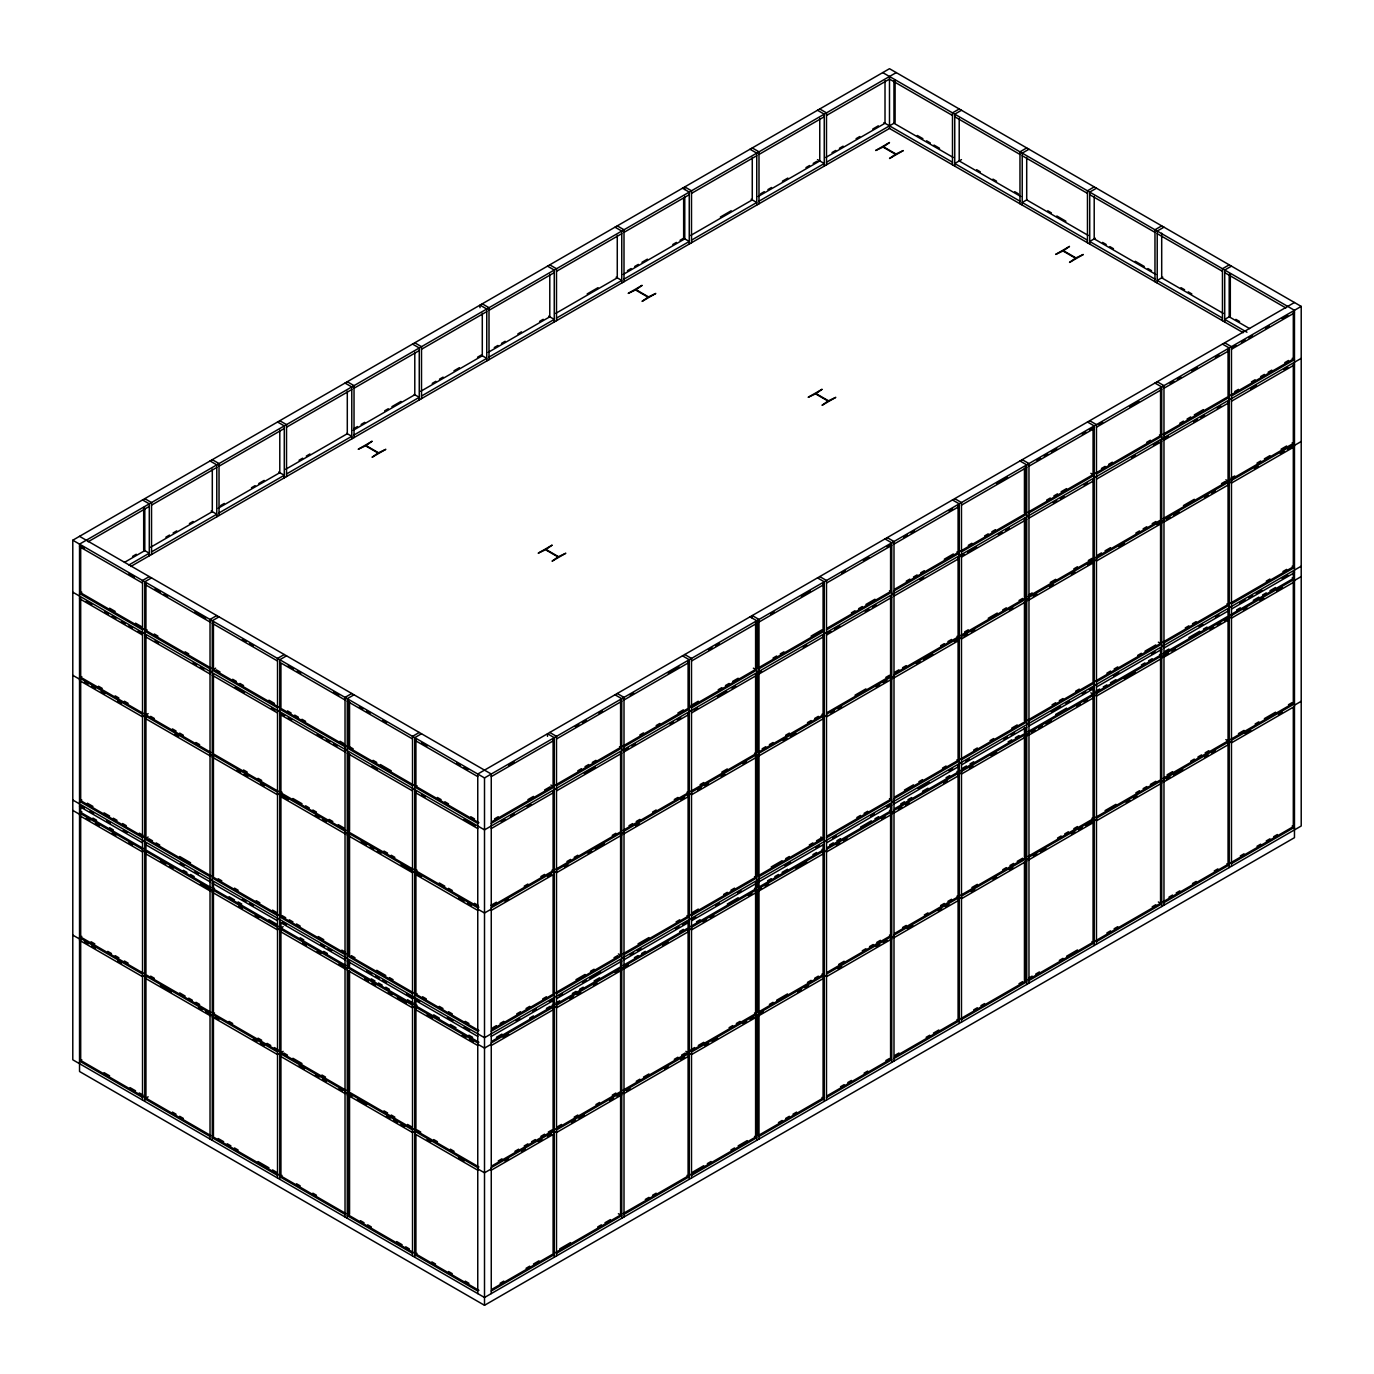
<?xml version="1.0" encoding="UTF-8"?>
<svg xmlns="http://www.w3.org/2000/svg" width="1374" height="1374" viewBox="0 0 1374 1374"><rect width="100%" height="100%" fill="white"/><g stroke="black" fill="none" stroke-linecap="round" stroke-linejoin="round"><path stroke-width="1.5" d="M72.788 540.222L889.493 68.7L1301.212 306.402L1301.212 825.997L484.507 1297.503L72.788 1059.801L72.788 540.222L484.507 777.924L1301.212 306.402M896.243 72.599L79.537 544.121L79.537 1071.497L484.507 1305.3L1294.463 837.676L1294.463 310.301L882.743 72.599M88.142 541.751L149.285 506.439M151.535 505.151L216.783 467.469M219.033 466.181L284.281 428.499M286.531 427.211L351.778 389.546M354.028 388.241L419.259 350.576M421.509 349.271L486.757 311.606M489.007 310.301L554.254 272.636M556.504 271.331L621.752 233.666M624.002 232.361L689.25 194.696M691.5 193.391L756.748 155.726M758.998 154.438L824.245 116.756M826.495 115.468L889.493 79.091L952.491 115.468M132.574 556.384L136.266 554.254M165.876 537.165L169.5 535.07M173.124 532.975L176.748 530.879M189.423 523.563L193.047 521.467M220.682 505.512L224.305 503.434M251.494 487.736L255.117 485.64M258.741 483.545L264.169 480.402M299.051 460.273L302.675 458.177M306.299 456.082L309.923 453.987M353.857 428.636L357.48 426.541M361.104 424.446L364.728 422.35M384.668 410.843L388.292 408.748M391.916 406.652L400.985 401.431M432.226 383.38L435.85 381.285M439.474 379.19L443.098 377.111M453.97 370.825L459.414 367.682M477.534 357.223L481.158 355.127L486.757 358.356L421.509 396.038M494.279 347.553L497.903 345.458M501.527 343.363L505.151 341.267M517.843 333.951L521.467 331.855M539.587 321.396L543.211 319.3M587.162 293.933L598.034 287.664M627.471 270.661L631.095 268.565M634.719 266.47L638.343 264.392M641.967 262.297L647.394 259.154M672.779 244.503L676.403 242.408M680.027 240.313L683.651 238.217L689.25 241.463L624.002 279.128M720.337 217.04L731.208 210.772M760.646 193.768L764.27 191.673M767.894 189.595L771.518 187.499M782.39 181.213L787.834 178.07M805.954 167.611L809.578 165.515M813.202 163.42L816.826 161.342M832.009 152.566L835.718 150.436M839.411 148.289L843.121 146.159M856.088 138.671L859.798 136.524M872.765 129.036L878.329 125.824M124.433 562.395L144.802 550.613L144.802 508.105M150.676 547.23L212.3 511.66L212.3 469.135M218.174 508.26L279.798 472.69L279.798 430.165M285.672 469.29L347.296 433.72L347.296 391.212M353.17 430.32L414.793 394.75L414.793 352.242M420.667 391.35L482.291 355.78L482.291 313.272M488.165 352.397L549.789 316.81L549.789 274.302M555.663 313.427L617.269 277.84L617.269 235.332M623.143 274.457L684.767 238.87L684.767 196.362M690.641 235.486L752.265 199.9L752.265 157.392M758.139 196.516L819.763 160.947L819.763 118.422M825.722 157.495L885.011 123.265L885.011 80.757M84.398 548.192L80.688 546.045L80.688 592.812L81.805 592.16M128.898 564.972L149.285 553.207L143.686 549.978L143.686 507.453M151.535 551.901L216.783 514.237L211.184 511.008M219.033 512.931L284.281 475.267L278.682 472.038M286.531 473.978L351.778 436.297L346.712 433.377M354.028 435.008L419.259 397.326L414.209 394.407M489.007 357.068L554.254 319.403L548.655 316.157M556.504 318.098L621.752 280.433L616.153 277.187M691.5 240.158L756.748 202.493L751.149 199.264M758.998 201.188L824.245 163.523L817.496 159.624M826.495 162.218L895.092 122.612L895.092 80.104M130.753 566.5L889.493 128.452L1243.247 332.697M149.285 576.582L142.535 580.481L142.535 1100.059M959.241 108.975L952.491 112.857L952.491 164.828M151.535 577.887L144.785 581.786L144.785 1101.364M961.474 110.264L954.741 114.162L954.741 166.117M145.936 583.71L145.936 630.477L147.052 629.824M961.474 159.624L954.741 163.523L1019.972 201.188M80.688 597.999L80.688 677.245L81.805 676.592M216.783 615.552L210.033 619.451L210.033 1139.029M1026.721 147.928L1019.972 151.827L1019.972 203.799M219.033 616.857L212.283 620.756L212.283 1140.334M1028.971 149.234L1022.222 153.132L1022.222 205.087M215.649 668.159L212.283 670.117L277.531 707.782M1027.288 199.573L1022.222 202.493L1087.469 240.158M148.152 713.621L144.785 715.579L210.033 753.244M284.281 654.522L277.531 658.421L277.531 1177.999M1094.219 186.898L1087.469 190.797L1087.469 242.751M286.531 655.827L279.781 659.726L279.781 1179.304M1096.469 188.204L1089.719 192.102L1089.719 244.057M80.688 679.838L80.688 800.647L81.805 799.994M84.398 807.981L80.688 805.834L80.688 812.343L81.805 811.691M1095.318 238.217L1089.719 241.463L1154.967 279.128M351.778 693.492L345.029 697.391L345.029 1216.969M1161.717 225.868L1154.967 229.767L1154.967 281.722M354.028 694.797L347.279 698.679L347.279 1218.274M1163.967 227.174L1157.217 231.072L1157.217 283.027M148.152 837.024L144.785 838.982L210.033 876.646M348.412 700.62L348.412 747.387L349.546 746.735L353.17 748.83M1162.816 277.187L1157.217 280.433L1222.465 318.098M284.555 715.699L280.931 713.604L280.931 792.85L282.048 792.197M419.259 732.462L412.526 736.361L412.526 1255.939M1229.215 264.839L1222.465 268.737L1222.465 320.692M421.509 733.75L414.759 737.649L414.759 1257.244M1231.465 266.144L1224.715 270.043L1224.715 321.997M80.688 814.937L80.688 937.034L81.805 936.381M213.434 882.486L213.434 888.978L214.55 888.325M415.91 739.59L415.91 786.357L417.043 785.705M348.412 752.574L348.412 831.82L349.546 831.167L349.546 754.068M1294.463 302.503L477.757 774.026L477.757 1293.604M508.638 765.266L514.202 762.055M575.294 726.777L578.918 724.682M582.542 722.604L586.166 720.508M598.858 713.175L602.482 711.079M630.099 695.141L633.723 693.046M668.159 673.157L679.048 666.888M708.469 649.885L712.093 647.807M715.734 645.711L719.358 643.616M770.539 614.058L774.163 611.962M801.351 596.282L810.402 591.043M841.661 573.01L845.285 570.914M863.404 560.437L868.849 557.312M886.969 546.835L890.592 544.757L890.592 591.507L827.148 628.141M903.714 537.165L907.338 535.087M910.962 532.992L914.586 530.896M949.022 511.008L952.646 508.912M996.579 483.562L1007.451 477.276M1036.889 460.29L1040.513 458.195M1044.137 456.099L1047.761 454.004M1051.385 451.909L1056.829 448.766M1082.197 434.115L1085.821 432.037M1089.445 429.942L1093.069 427.846L1093.069 474.614L1027.838 512.279M1098.942 424.446L1102.583 422.368M1129.754 406.67L1138.823 401.431M1170.064 383.398L1173.688 381.302M1177.329 379.207L1180.953 377.111M1191.825 370.843L1197.252 367.7M1215.389 357.24L1219.013 355.145M1232.169 347.536L1235.879 345.406M1241.426 342.195L1245.136 340.048M1248.846 337.918L1252.556 335.771M1265.523 328.283L1269.233 326.153M1282.2 318.665L1287.747 315.453M491.257 776.619L554.254 740.26M556.504 738.954L621.752 701.29M624.002 699.984L689.25 662.32M691.5 661.014L756.748 623.349M758.998 622.044L824.245 584.379M826.495 583.074L891.743 545.409M893.993 544.121L959.241 506.439M961.474 505.151L1026.721 467.469M1028.971 466.181L1094.219 428.499M1096.469 427.211L1161.717 389.546M1163.967 388.241L1229.215 350.576M1231.465 349.271L1294.463 312.894M280.931 795.443L280.931 916.252L282.048 915.599L285.672 917.695M283.147 926.66L279.781 928.601L345.029 966.266M494.554 818.87L498.247 816.723M527.908 799.616L533.456 796.405M544.568 789.981L550.132 786.77M577.801 770.797L581.425 768.701M585.049 766.623L588.673 764.528M592.297 762.433L595.921 760.337M639.855 734.97L643.479 732.874M656.171 725.558L659.795 723.463M677.914 713.003L683.359 709.86M691.036 705.429L698.284 701.238M718.224 689.731L721.848 687.635M725.472 685.54L729.096 683.445M732.72 681.349L738.164 678.224M773.03 658.077L776.654 655.982M780.277 653.904L783.901 651.808M811.089 636.11L821.961 629.824L823.095 630.477L823.095 583.71M851.399 612.838L855.023 610.743M858.647 608.648L862.271 606.552M865.912 604.457L874.963 599.236M906.222 581.185L909.846 579.107M913.47 577.011L917.093 574.916M920.717 572.821L924.341 570.725M944.281 559.218L953.333 553.98M968.275 545.358L971.899 543.262M984.591 535.946L988.215 533.851M991.839 531.755L995.463 529.66M1046.644 500.119L1050.268 498.023M1053.892 495.928L1057.516 493.833M1061.14 491.737L1066.585 488.612M1101.45 468.465L1105.074 466.387M1108.698 464.292L1112.322 462.196M1146.758 442.308L1150.381 440.23M1179.819 423.226L1183.443 421.131M1187.067 419.036L1190.691 416.94M1194.315 414.862L1203.384 409.624M1234.745 391.521L1238.455 389.374M1251.422 381.886L1255.132 379.739M1260.697 376.545L1264.389 374.398M1268.099 372.251L1271.809 370.121M1284.776 362.633L1288.486 360.486M491.961 821.652L553.104 786.357L553.104 739.59M555.354 785.052L620.601 747.387L620.601 700.62M622.851 746.082L688.099 708.417L688.099 661.65M690.349 707.112L755.597 669.447L755.597 622.68M823.095 630.477L757.847 668.142L757.847 621.392M894.646 589.171L958.09 552.537L958.09 505.787M960.34 551.249L1025.588 513.567L1025.588 466.817M1095.318 473.309L1160.566 435.644L1160.566 388.876M1162.816 434.339L1228.064 396.674L1228.064 349.906M1230.314 395.368L1293.312 359.009L1293.312 312.242M80.688 939.627L80.688 1060.436L81.805 1059.783M491.257 823.387L554.254 787.01L550.888 785.069M556.504 785.722L621.752 748.04M624.002 746.752L689.25 709.087M691.5 707.782L756.748 670.117L753.364 668.159M758.998 668.812L824.245 631.147M826.495 629.842L891.743 592.177M893.993 590.872L959.241 553.207M961.474 551.901L1026.721 514.237M1028.971 512.931L1094.219 475.267L1090.853 473.326M1096.469 473.978L1161.717 436.297M1163.967 435.008L1229.215 397.326M1231.465 396.038L1294.463 359.662M1301.212 358.356L484.507 829.879L72.788 592.177M415.91 791.544L415.91 870.79L417.043 870.137M501.235 821.497L504.945 819.368M510.493 816.156L514.202 814.009M527.169 806.521L530.879 804.391M584.362 773.51L595.234 767.224M624.672 750.238L628.296 748.143M631.92 746.048L635.544 743.952M669.98 724.081L673.603 721.985M677.227 719.89L680.851 717.795M693.973 710.221L697.597 708.125M717.537 696.618L726.606 691.38M732.033 688.254L735.657 686.158M761.471 671.251L757.847 673.346L757.847 752.574L823.095 714.909L823.095 635.681M803.155 647.188L806.778 645.093M827.148 633.328L830.789 631.233M834.413 629.137L839.84 626.012M865.208 611.361L868.849 609.266M872.473 607.171L876.097 605.075M920.03 579.708L923.654 577.612M960.34 556.436L963.964 554.34M967.588 552.262L976.639 547.024M998.4 534.469L1002.024 532.373M1005.648 530.278L1009.272 528.183M1053.205 502.815L1056.829 500.737M1060.453 498.642L1064.077 496.546M1084.017 485.039L1087.641 482.944M1131.575 457.576L1135.199 455.481M1153.318 445.021L1158.763 441.878M1162.816 439.543L1168.261 436.4M1193.628 421.749L1197.252 419.654M1200.876 417.559L1204.5 415.463M1217.192 408.147L1220.816 406.051M1250.701 388.808L1256.265 385.596M1284.055 369.537L1287.747 367.408M491.257 828.574L554.254 792.214M556.504 790.909L621.752 753.244M624.002 751.939L689.25 714.274M691.5 712.969L756.748 675.304M758.998 674.016L824.245 636.334M826.495 635.046L891.743 597.364M893.993 596.076L959.241 558.394M961.474 557.105L1026.721 519.441M1028.971 518.135L1094.219 480.471M1096.469 479.165L1161.717 441.501M1163.967 440.195L1229.215 402.53M1231.465 401.225L1294.463 364.866M213.434 891.571L213.434 1013.669L214.55 1013.016M348.412 834.413L348.412 955.222L349.546 954.569L349.546 833.76M348.412 960.409L348.412 966.901L349.546 966.266L349.546 961.388M148.152 1096.813L144.785 1098.771L210.033 1136.435M490.844 905.432L496.409 902.22M524.198 886.178L527.908 884.049M540.875 876.56L544.568 874.414M566.93 861.515L570.553 859.42M574.177 857.324L577.801 855.229M612.237 835.358L615.861 833.262M628.983 825.688L632.607 823.593M636.231 821.497L639.855 819.402M652.547 812.086L656.171 809.99M674.291 799.531L677.914 797.435M700.105 784.623L703.728 782.527M721.848 772.068L727.293 768.925M762.158 748.796L765.782 746.7M769.406 744.605L773.03 742.51M785.722 735.193L789.346 733.098M807.465 722.638L811.089 720.543M814.713 718.447L818.337 716.352M855.023 695.175L865.912 688.889M885.835 677.382L889.459 675.287L890.592 675.939L890.592 596.711M895.333 671.903L898.957 669.808M902.581 667.712L906.222 665.617M940.64 645.746L944.281 643.65M947.905 641.555L951.529 639.46M964.651 631.885L968.275 629.79M988.215 618.283L997.266 613.062M1002.711 609.919L1006.335 607.823M1019.01 600.49L1022.651 598.411M1028.525 595.011L1032.149 592.915M1050.268 582.456L1055.696 579.313M1073.833 568.853L1077.456 566.758M1088.328 560.489L1091.952 558.394L1093.069 559.046L1093.069 479.801M1097.826 554.993L1101.45 552.898M1105.074 550.819L1110.518 547.676M1135.886 533.026L1139.51 530.931M1143.134 528.835L1146.758 526.74M1152.202 523.614L1155.826 521.519M1183.443 505.563L1194.315 499.294M1221.503 483.596L1225.127 481.501M1231.052 478.083L1234.745 475.954M1256.987 463.107L1260.697 460.977M1264.389 458.83L1269.954 455.618M1281.066 449.195L1286.631 446M491.961 906.084L553.104 870.79L553.104 791.544M555.354 869.484L620.601 831.82L620.601 752.574M622.851 830.514L688.099 792.85L688.099 713.604M690.349 791.544L755.597 753.879L755.597 674.651M827.148 712.574L890.592 675.939M894.646 673.603L958.09 636.969L958.09 557.741M960.34 635.681L1025.588 597.999L1025.588 518.771M1027.838 596.711L1093.069 559.046M1095.318 557.741L1160.566 520.076L1160.566 440.831M1162.816 518.771L1228.064 481.106L1228.064 401.861M1230.314 479.801L1293.312 443.441L1293.312 364.196M491.257 907.819L554.254 871.442M556.504 870.154L621.752 832.472M624.002 831.184L689.25 793.519M691.5 792.214L756.748 754.549M758.998 753.244L824.245 715.579M826.495 714.274L891.743 676.609M893.993 675.304L959.241 637.639M961.474 636.334L1026.721 598.669M1028.971 597.364L1094.219 559.699M1096.469 558.411L1161.717 520.729M1163.967 519.441L1229.215 481.759L1225.848 479.818M1231.465 480.471L1294.463 444.094M491.257 909.124L484.507 913.006L477.757 909.124M504.945 901.189L508.638 899.06M547.556 876.595L551.266 874.448M554.254 872.748L556.504 871.442M564.422 866.857L568.046 864.761M587.986 853.254L591.61 851.159M595.234 849.063L604.302 843.825M621.752 833.778L624.002 832.472M635.544 825.791L639.168 823.696M680.851 799.634L684.475 797.538M689.25 794.807L691.5 793.519M697.597 789.964L701.221 787.869M704.845 785.773L708.469 783.678M721.161 776.362L724.785 774.266M742.905 763.807L746.529 761.711M756.748 755.837L758.998 754.549M783.214 740.534L786.838 738.439M790.462 736.344L795.907 733.201M824.245 716.867L826.495 715.579M830.789 713.072L834.413 710.976M838.037 708.881L841.661 706.786M876.097 686.914L879.721 684.819M883.345 682.723L886.969 680.628M891.743 677.897L893.993 676.609M916.406 663.642L920.03 661.547M923.654 659.451L932.706 654.23M954.466 641.658L958.09 639.58L958.09 760.372L894.646 797.006M959.241 638.944L961.474 637.639M963.964 636.179L967.588 634.084M971.212 631.988L974.836 629.91M1009.272 610.022L1012.896 607.926M1026.721 599.974L1028.971 598.669M1033.265 596.161L1036.889 594.083M1049.581 586.75L1053.205 584.654M1071.325 574.195L1074.949 572.099M1087.641 564.783L1091.265 562.687M1094.219 561.004L1096.469 559.699M1118.883 546.732L1124.327 543.589M1156.942 524.765L1160.566 522.67L1160.566 643.479L1095.318 681.143M1161.717 522.034L1163.967 520.729M1166.44 519.269L1170.064 517.191M1173.688 515.095L1179.132 511.952M1204.5 497.302L1208.124 495.207M1211.748 493.111L1215.389 491.033M1229.215 483.064L1231.465 481.759M1254.41 468.5L1258.103 466.353M1280.345 453.523L1284.055 451.376M1287.747 449.246L1293.312 446.035L1293.312 566.827L1230.314 603.203M1294.463 445.399L1301.212 441.501M491.257 910.412L554.254 874.053M556.504 872.748L621.752 835.083M624.002 833.778L689.25 796.113M691.5 794.807L756.748 757.143M758.998 755.837L824.245 718.173M826.495 716.867L891.743 679.203M893.993 677.897L959.241 640.232M961.474 638.944L1026.721 601.262M1028.971 599.974L1094.219 562.292M1096.469 561.004L1161.717 523.339M1163.967 522.034L1229.215 484.369M1231.465 483.064L1294.463 446.687M283.147 1051.35L279.781 1053.308L345.029 1090.973M421.475 876.595L415.91 873.383L415.91 994.192L417.043 993.539M419.62 1001.526L415.91 999.379L415.91 1005.871L417.043 1005.236M348.412 971.641L348.412 1091.609L349.546 1090.956L349.546 971.006M492.699 1027.769L496.409 1025.622M500.102 1023.493L503.811 1021.346M516.779 1013.857L520.488 1011.728M526.053 1008.516L529.746 1006.369M542.73 998.881L546.423 996.751M575.981 979.679L585.049 974.458M590.476 971.315L594.1 969.22M614.041 957.712L617.665 955.617M638.051 943.852L648.923 937.566M676.111 921.885L679.735 919.79M692.857 912.216L698.284 909.073M723.669 894.422L727.293 892.327M730.916 890.232L734.54 888.136M771.226 866.96L782.098 860.691M785.722 858.595L789.346 856.5M809.286 844.993L812.91 842.897M816.534 840.802L821.961 837.659M856.844 817.53L860.467 815.435M864.091 813.339L867.715 811.244M904.401 790.067L913.47 784.846M918.897 781.703L922.521 779.608M942.461 768.1L946.085 766.005M973.702 750.049L977.326 747.971M990.019 740.638L993.642 738.542M1011.762 728.083L1017.207 724.94M1052.072 704.81L1055.696 702.715M1059.337 700.62L1062.961 698.542M1075.636 691.208L1079.26 689.113M1106.894 673.174L1110.518 671.079M1114.142 668.983L1117.766 666.888M1137.706 655.381L1141.33 653.285M1144.954 651.19L1155.826 644.921M1185.264 627.918L1188.888 625.823M1192.512 623.727L1196.136 621.649M1266.244 581.168L1269.954 579.021M1282.921 571.532L1286.631 569.403M491.961 1029.487L553.104 994.192L553.104 875.496M555.354 992.887L620.601 955.222L620.601 834.413M622.851 953.917L688.099 916.252L688.099 795.443M690.349 914.947L755.597 877.282L755.597 756.473M827.148 835.976L890.592 799.342L890.592 678.55M960.34 759.083L1025.588 721.402L1025.588 600.61M1027.838 720.113L1093.069 682.449L1093.069 561.64M1162.816 642.173L1228.064 604.508L1228.064 483.7M491.257 1031.221L554.254 994.845M556.504 993.557L621.752 955.875L618.386 953.934M624.002 954.586L689.25 916.905M691.5 915.616L756.748 877.952M758.998 876.646L824.245 838.982L820.862 837.024M826.495 837.676L891.743 800.012M893.993 798.706L959.241 761.041M961.474 759.736L1026.721 722.071M1028.971 720.766L1094.219 683.101M1096.469 681.796L1161.717 644.131L1158.351 642.19M1163.967 642.843L1229.215 605.161M1231.465 603.873L1294.463 567.496M1301.212 566.191L484.507 1037.714L72.788 800.012M516.057 1020.779L519.767 1018.632M532.734 1011.144L536.444 1009.014M549.411 1001.526L553.104 999.379L553.104 1005.871L491.961 1041.183M558.978 995.995L562.619 993.9M582.542 982.393L586.166 980.297M589.789 978.202L600.678 971.916M630.099 954.93L633.723 952.835M637.364 950.739L640.988 948.644M675.424 928.772L679.048 926.677M682.672 924.582L686.296 922.486M692.17 919.103L695.794 917.008M715.734 905.5L719.358 903.405M737.477 892.945L741.101 890.85M785.035 865.483L790.462 862.34M815.847 847.689L819.471 845.594M832.592 838.02L836.216 835.924M870.652 816.053L874.276 813.958M886.969 806.641L890.592 804.546L890.592 811.038L827.148 847.655M918.21 788.59L929.082 782.321M949.022 770.797L952.646 768.719M965.767 761.127L969.391 759.049M1003.827 739.16L1007.451 737.065M1011.075 734.97L1014.699 732.874M1051.385 711.698L1060.453 706.476M1065.898 703.333L1069.522 701.238M1082.197 693.922L1085.821 691.826M1089.445 689.731L1093.069 687.635L1093.069 694.128L1027.838 731.792M1113.455 675.871L1118.883 672.728M1151.515 653.904L1155.139 651.808M1199.073 626.441L1202.697 624.346M1215.389 617.029L1219.013 614.934M1239.588 603.049L1245.136 599.837M1248.846 597.707L1252.556 595.56M1256.265 593.431L1261.813 590.219M1282.2 578.454L1287.747 575.242M491.257 1036.408L554.254 1000.049M556.504 998.743L621.752 961.079M624.002 959.773L689.25 922.109M691.5 920.803L756.748 883.139M758.998 881.833L824.245 844.168M826.495 842.88L891.743 805.198M893.993 803.91L959.241 766.228M961.474 764.94L1026.721 727.275M1028.971 725.97L1094.219 688.305M1096.469 687L1161.717 649.335M1163.967 648.03L1229.215 610.365M1231.465 609.06L1294.463 572.7M496.409 1037.318L501.957 1034.107M529.746 1018.065L533.456 1015.918M546.423 1008.43L550.132 1006.3M556.041 1002.883L559.682 1000.787M572.357 993.471L575.981 991.375M579.605 989.28L583.229 987.185M594.1 980.916L599.545 977.773M634.41 957.644L638.051 955.548M641.675 953.453L645.299 951.358M679.735 931.469L683.359 929.391M696.481 921.799L700.105 919.721M727.293 904.023L738.164 897.737M767.602 880.751L771.226 878.656M774.85 876.56L778.474 874.465M782.098 872.37L787.525 869.244M812.91 854.594L816.534 852.498M829.656 844.924L833.279 842.829M836.903 840.733L840.527 838.638M860.467 827.131L871.339 820.845M874.963 818.749L878.587 816.671M900.777 803.859L904.401 801.763M908.025 799.668L911.649 797.573M922.521 791.304L927.965 788.161M946.085 777.701L949.709 775.606M962.831 768.032L966.454 765.936M970.078 763.841L973.702 761.746M1008.138 741.874L1011.762 739.779M1015.386 737.683L1019.01 735.588M1055.696 714.411L1066.585 708.125M1096.005 691.139L1099.647 689.044M1103.27 686.948L1106.894 684.853M1110.518 682.758L1115.946 679.632M1141.33 664.982L1144.954 662.886M1148.578 660.791L1152.202 658.696M1165.324 651.121L1168.948 649.026M1188.888 637.519L1199.76 631.233M1203.384 629.155L1207.007 627.059M1236.6 609.97L1240.31 607.823M1253.277 600.335L1258.842 597.123M1262.551 594.994L1266.244 592.847M1269.954 590.717L1275.519 587.505M555.354 1004.583L620.601 966.901L620.601 960.409M622.851 965.613L688.099 927.948L688.099 921.439M690.349 926.643L755.597 888.978L755.597 882.486M823.095 845.13L823.095 850.008L757.847 887.673L757.847 881.181M894.646 808.685L958.09 772.068L958.09 765.576M960.34 770.762L1025.588 733.098L1025.588 728.22M1095.318 692.839L1160.566 655.158L1160.566 648.665M1162.816 653.869L1228.064 616.187L1228.064 609.695M1230.314 614.899L1293.312 578.523L1293.312 572.031M491.257 1042.918L554.254 1006.541M556.504 1005.236L621.752 967.571M624.002 966.266L689.25 928.601M691.5 927.313L756.748 889.631M758.998 888.343L824.245 850.661M826.495 849.372L891.743 811.691M893.993 810.402L959.241 772.738M961.474 771.432L1026.721 733.768M1028.971 732.462L1094.219 694.797L1090.853 692.839M1096.469 693.492L1161.717 655.827M1163.967 654.522L1229.215 616.857M1231.465 615.552L1294.463 579.193M491.257 1044.206L484.507 1048.104L477.757 1044.206M503.09 1037.353L508.638 1034.141M554.254 1007.846L556.504 1006.541M569.866 998.812L573.49 996.717M577.114 994.621L580.738 992.526M593.413 985.21L597.037 983.114M615.174 972.637L618.798 970.559M621.752 968.876L624.002 967.571M624.672 967.159L628.296 965.063M662.732 945.192L668.159 942.049M689.25 929.906L691.5 928.601M703.041 921.92L706.665 919.824M710.289 917.729L713.913 915.634M748.349 895.762L751.973 893.667M756.748 890.936L761.471 888.171M765.095 886.093L768.719 883.997M795.907 868.299L806.778 862.013M824.245 851.966L826.495 850.661M836.216 845.027L839.84 842.932M843.464 840.836L847.088 838.741M881.524 818.87L885.148 816.774M891.743 812.996L893.993 811.691M898.27 809.2L901.894 807.105M905.518 805.009L909.159 802.914M943.577 783.043L947.218 780.947M959.241 774.026L961.474 772.738M969.391 768.135L973.015 766.039M991.152 755.58L996.579 752.437M1026.721 735.056L1028.971 733.768M1031.462 732.308L1035.086 730.212M1038.71 728.117L1042.334 726.022M1045.957 723.926L1051.385 720.8M1076.769 706.15L1080.393 704.055M1084.017 701.959L1087.641 699.864M1094.219 696.086L1096.469 694.797M1124.327 678.687L1135.199 672.418M1161.717 657.133L1163.967 655.827M1164.637 655.415L1168.261 653.32M1171.885 651.224L1175.509 649.129M1209.944 629.258L1213.568 627.162M1217.192 625.067L1220.816 622.972M1224.44 620.893L1228.064 618.798L1228.064 740.895L1162.816 778.56M1229.215 618.163L1231.465 616.857M1243.281 610.004L1246.991 607.875M1259.958 600.386L1263.668 598.24M1276.635 590.751L1282.2 587.54M1294.463 580.481L1301.212 576.582M491.257 1045.511L554.254 1009.134M556.504 1007.846L621.752 970.164M624.002 968.876L689.25 931.194M691.5 929.906L756.748 892.241M758.998 890.936L824.245 853.271M826.495 851.966L891.743 814.301M893.993 812.996L959.241 775.331M961.474 774.026L1026.721 736.361M1028.971 735.056L1094.219 697.391M1096.469 696.086L1161.717 658.421M1163.967 657.133L1229.215 619.451M1231.465 618.163L1294.463 581.786M280.931 1055.232L280.931 1176.041L282.048 1175.388M415.91 1008.482L415.91 1130.579L417.043 1129.926L420.753 1132.073M352.036 1096.297L348.412 1094.202L348.412 1215.011L349.546 1214.358L349.546 1093.549M498.247 1160.944L501.957 1158.814M514.924 1151.326L518.633 1149.179M524.198 1145.968L527.908 1143.838M531.601 1141.691L535.31 1139.561M540.875 1136.35L544.568 1134.203M548.278 1132.073L551.987 1129.926L553.104 1130.579L553.104 1008.482M557.861 1126.543L561.485 1124.447M574.177 1117.114L577.801 1115.018M595.921 1104.559L599.545 1102.463M612.237 1095.147L615.861 1093.051M636.231 1081.286L639.855 1079.191M643.479 1077.096L648.923 1073.97M674.291 1059.32L677.914 1057.224M681.538 1055.129L685.162 1053.034M691.036 1049.65L694.66 1047.555M698.284 1045.459L703.728 1042.316M729.096 1027.666L732.72 1025.588M736.344 1023.493L739.968 1021.397M769.406 1004.394L773.03 1002.299M776.654 1000.22L787.525 993.934M807.465 982.427L811.089 980.332M814.713 978.236L818.337 976.141M838.724 964.393L844.151 961.25M862.271 950.791L865.912 948.695M869.536 946.6L873.16 944.505M876.784 942.409L880.408 940.314M902.581 927.502L906.222 925.423M924.341 914.947L927.965 912.868M940.64 905.535L944.281 903.439M947.905 901.344L951.529 899.266M971.899 887.501L977.326 884.358M1002.711 869.708L1006.335 867.612M1009.959 865.517L1013.583 863.422M1017.207 861.343L1022.651 858.2M1057.516 838.071L1061.14 835.976M1064.764 833.881L1068.388 831.785M1073.833 828.642L1077.456 826.547M1105.074 810.608L1115.946 804.322M1135.886 792.815L1139.51 790.72M1143.134 788.624L1146.758 786.546M1150.381 784.451L1155.826 781.308M1167.127 774.781L1172.572 771.638M1190.691 761.179L1194.315 759.083M1197.939 756.988L1201.563 754.893M1205.187 752.797L1208.811 750.702M1238.455 733.596L1244.02 730.384M1255.132 723.978L1258.842 721.831M1264.389 718.619L1275.519 712.196M1288.486 704.707L1292.195 702.578L1293.312 703.23L1293.312 581.116M491.961 1165.873L553.104 1130.579M555.354 1129.273L620.601 1091.609L620.601 969.512M622.851 1090.303L688.099 1052.639L688.099 930.541M690.349 1051.35L755.597 1013.669L755.597 891.571M823.095 852.601L823.095 974.698L757.847 1012.38L757.847 890.266M827.148 972.363L890.592 935.728L890.592 813.631M894.646 933.393L958.09 896.775L958.09 774.661M960.34 895.47L1025.588 857.805L1025.588 735.691M1027.838 856.5L1093.069 818.835L1093.069 696.721M1095.318 817.53L1160.566 779.865L1160.566 657.768M1230.314 739.59L1293.312 703.23M491.257 1167.608L554.254 1131.231M556.504 1129.943L621.752 1092.278M624.002 1090.973L689.25 1053.308L685.884 1051.35M691.5 1052.003L756.748 1014.338M758.998 1013.033L824.245 975.368M826.495 974.063L891.743 936.398M893.993 935.093L959.241 897.428M961.474 896.14L1026.721 858.458M1028.971 857.17L1094.219 819.488M1096.469 818.2L1161.717 780.518M1163.967 779.23L1229.215 741.565L1225.848 739.607M1231.465 740.26L1294.463 703.883M491.257 1168.913L484.507 1172.812L477.757 1168.913M504.945 1160.996L508.638 1158.849M521.605 1151.36L525.315 1149.214M538.282 1141.725L541.991 1139.596M547.556 1136.384L551.266 1134.237M554.254 1132.537L556.504 1131.231M571.67 1122.455L575.294 1120.36M578.918 1118.281L584.362 1115.138M609.73 1100.488L613.354 1098.393M616.978 1096.297L620.601 1094.202L620.601 1215.011L555.354 1252.676M621.752 1093.567L624.002 1092.278M626.475 1090.819L630.099 1088.723M664.535 1068.835L668.159 1066.756M680.851 1059.423L684.475 1057.327M689.25 1054.597L691.5 1053.308M704.845 1045.562L708.469 1043.484M712.093 1041.389L717.537 1038.246M742.905 1023.596L746.529 1021.5M750.152 1019.405L753.794 1017.31M756.748 1015.626L758.998 1014.338M759.667 1013.926L763.291 1011.831M797.727 991.959L801.351 989.864M804.975 987.769L808.599 985.673M824.245 976.674L826.495 975.368M838.037 968.687L841.661 966.592M876.097 946.703L879.721 944.608M883.345 942.512L886.969 940.434M891.743 937.703L893.993 936.398M907.338 928.669L912.783 925.526M938.15 910.876L941.774 908.781M945.398 906.685L949.022 904.59M959.241 898.733L961.474 897.428M971.212 891.795L974.836 889.699M992.955 879.24L996.579 877.144M1009.272 869.811L1012.896 867.715M1026.721 859.763L1028.971 858.458M1033.265 855.968L1036.889 853.872M1040.513 851.777L1045.957 848.634M1071.325 833.984L1074.949 831.888M1078.573 829.793L1082.197 827.715M1085.821 825.619L1091.265 822.476M1094.219 820.793L1096.469 819.488M1126.13 802.347L1129.754 800.252M1133.378 798.157L1137.019 796.061M1161.717 781.823L1163.967 780.518M1166.44 779.075L1170.064 776.98M1173.688 774.884L1182.756 769.646M1204.5 757.091L1208.124 754.996M1211.748 752.918L1215.389 750.822M1229.215 742.853L1231.465 741.565M1245.136 733.63L1250.701 730.436M1278.49 714.377L1282.2 712.247M1294.463 705.188L1301.212 701.29M491.257 1170.201L554.254 1133.842M556.504 1132.537L621.752 1094.872M624.002 1093.567L689.25 1055.902M691.5 1054.597L756.748 1016.932M758.998 1015.626L824.245 977.962M826.495 976.674L891.743 938.992M893.993 937.703L959.241 900.022M961.474 898.733L1026.721 861.069M1028.971 859.763L1094.219 822.099M1096.469 820.793L1161.717 783.128M1163.967 781.823L1229.215 744.158M1231.465 742.853L1294.463 706.494M415.91 1135.302L415.91 1253.981L417.043 1253.328M500.102 1283.282L503.811 1281.135M526.053 1268.305L529.746 1266.158M533.456 1264.028L539.02 1260.817M559.682 1248.897L570.553 1242.611M597.742 1226.913L601.365 1224.818M604.989 1222.74L610.417 1219.597M645.299 1199.468L648.923 1197.372M652.547 1195.277L656.171 1193.182M692.857 1172.005L703.728 1165.719M707.352 1163.623L710.976 1161.545M730.916 1150.021L734.54 1147.943M738.164 1145.847L747.216 1140.609M778.474 1122.575L782.098 1120.48M785.722 1118.384L789.346 1116.289M792.97 1114.194L796.594 1112.098M840.527 1086.748L844.151 1084.653M847.775 1082.557L851.399 1080.462M864.091 1073.146L867.715 1071.05M885.835 1060.573L889.459 1058.495L890.592 1059.131L890.592 938.339M895.333 1055.095L898.957 1052.999M926.145 1037.301L929.769 1035.223M933.393 1033.128L938.837 1029.985M973.702 1009.856L977.326 1007.76M980.95 1005.665L984.591 1003.57M1019.01 983.698L1022.651 981.603M1028.525 978.202L1032.149 976.107M1035.773 974.029L1039.397 971.933M1059.337 960.426L1062.961 958.331M1066.585 956.235L1077.456 949.949M1106.894 932.963L1110.518 930.868M1114.142 928.772L1117.766 926.677M1152.202 906.806L1155.826 904.71M1168.948 897.136L1172.572 895.041M1176.196 892.945L1179.819 890.85M1192.512 883.534L1196.136 881.438M1214.255 870.979L1217.879 868.883M1240.31 855.933L1244.02 853.786M1256.987 846.298L1260.697 844.168M1266.244 840.957L1269.954 838.81M1273.664 836.68L1277.373 834.533M491.961 1289.276L553.104 1253.981L553.104 1135.302M622.851 1213.706L688.099 1176.041L688.099 1055.232M690.349 1174.736L755.597 1137.071L755.597 1016.279M823.095 977.309L823.095 1098.101L757.847 1135.783L757.847 1014.974M827.148 1095.765L890.592 1059.131M894.646 1056.795L958.09 1020.161L958.09 899.369M960.34 1018.873L1025.588 981.208L1025.588 860.399M1027.838 979.902L1093.069 942.238L1093.069 821.429M1095.318 940.932L1160.566 903.268L1160.566 782.459M1162.816 901.962L1228.064 864.298L1228.064 743.489M1230.314 862.992L1293.312 826.633L1293.312 707.936M491.257 1291.01L554.254 1254.634M556.504 1253.346L621.752 1215.681L618.386 1213.723M624.002 1214.376L689.25 1176.711M691.5 1175.405L756.748 1137.741M758.998 1136.435L824.245 1098.771M826.495 1097.465L891.743 1059.801M893.993 1058.495L959.241 1020.83M961.474 1019.525L1026.721 981.86M1028.971 980.572L1094.219 942.89M1096.469 941.602L1161.717 903.92L1158.351 901.979M1163.967 902.632L1229.215 864.95M1231.465 863.662L1294.463 827.285M954.741 116.756L1019.972 154.438M1022.222 155.726L1087.469 193.391M1089.719 194.696L1154.967 232.361M1157.217 233.666L1222.465 271.331M1224.715 272.636L1285.858 307.931M917.317 135.459L922.881 138.671M926.591 140.801L930.301 142.948M933.994 145.077L939.558 148.289M976.639 169.706L980.263 171.802M992.955 179.118L996.579 181.213M1014.699 191.673L1018.323 193.768M1047.761 210.772L1051.385 212.867M1056.829 215.993L1065.898 221.231M1102.583 242.408L1106.207 244.503M1109.831 246.599L1113.455 248.694M1135.199 261.249L1144.267 266.47M1147.891 268.565L1151.515 270.661M1180.953 287.664L1184.577 289.742M1188.201 291.838L1191.825 293.933M1235.879 319.369L1239.588 321.516M953.247 157.495L893.959 123.265L893.959 80.757M1020.83 196.516L959.207 160.947L959.207 118.422M1088.328 235.486L1026.704 199.9L1026.704 157.392M1155.826 274.457L1094.202 238.87L1094.202 196.362M1223.324 313.427L1161.7 277.84L1161.7 233.202M1249.567 328.575L1229.198 316.81L1229.198 274.302M883.877 122.612L952.491 162.218M1246.957 332.233L1224.715 319.403L1230.314 316.157L1230.314 273.649M1292.195 358.356L1293.312 359.009M819.746 108.975L826.495 112.857L826.495 164.828M1224.715 342.779L1231.465 346.677L1231.465 866.255M817.496 110.264L824.245 114.162L824.245 166.117M1222.465 344.084L1229.215 347.966L1229.215 867.561M1292.195 442.789L1293.312 443.441M752.248 147.928L758.998 151.827L758.998 203.799M1157.217 381.749L1163.967 385.647L1163.967 905.226M749.998 149.234L756.748 153.132L756.748 205.087M1154.967 383.037L1161.717 386.936L1161.717 906.531M1159.45 434.991L1160.566 435.644M1089.719 420.719L1096.469 424.618L1096.469 944.196M682.5 188.204L689.25 192.102L689.25 244.057M1087.469 422.007L1094.219 425.906L1094.219 945.501M1292.195 566.191L1293.312 566.827M1292.195 577.87L1293.312 578.523M617.252 225.868L624.002 229.767L624.002 281.722M1022.222 459.689L1028.971 463.57L1028.971 983.166M615.002 227.174L621.752 231.072L621.752 283.027M1019.972 460.977L1026.721 464.876L1026.721 984.454M1226.948 603.856L1228.064 604.508M1025.588 513.567L1024.454 512.931L1024.454 468.294M549.755 264.839L556.504 268.737L556.504 320.692M954.741 498.642L961.474 502.541L961.474 1022.136M547.505 266.144L554.254 270.043L554.254 321.997M952.491 499.947L959.241 503.846L959.241 1023.424M1159.45 654.522L1160.566 655.158M956.957 551.901L958.09 552.537M1025.588 597.999L1024.454 597.364L1024.454 518.118M482.257 303.809L489.007 307.707L489.007 359.662M887.243 537.612L893.993 541.511L893.993 1061.106M884.993 538.917L891.743 542.816L891.743 1062.394M889.459 590.854L890.592 591.507M1292.195 825.98L1293.312 826.633M956.957 636.334L958.09 636.969M414.759 342.779L421.509 346.677L421.509 398.632M819.746 576.582L826.495 580.481L826.495 1100.059M412.526 344.084L419.259 347.966L419.259 399.937M817.496 577.887L824.245 581.786L824.245 1101.364M1025.588 721.402L1024.454 720.766L1024.454 602.07M1025.588 733.098L1024.454 732.445L1024.454 727.585M1226.948 863.645L1228.064 864.298M347.279 381.749L354.028 385.647L354.028 437.602M345.029 383.037L351.778 386.936L351.778 438.907M749.998 616.857L756.748 620.756L756.748 1140.334M1091.952 818.183L1093.069 818.835M956.957 759.736L958.09 760.372M956.957 771.415L958.09 772.068M821.961 714.257L823.095 714.909M279.781 420.719L286.531 424.618L286.531 476.572M684.75 654.522L691.5 658.421L691.5 1177.999M277.531 422.007L284.281 425.906L284.281 477.86M682.5 655.827L689.25 659.726L689.25 1179.304M1025.588 857.805L1024.454 857.153L1024.454 735.056M889.459 798.689L890.592 799.342M889.459 810.385L890.592 811.038M1091.952 941.585L1093.069 942.238M754.481 753.227L755.597 753.879M212.283 459.689L219.033 463.57L219.033 515.542M617.252 693.492L624.002 697.391L624.002 1216.969M210.033 460.977L216.783 464.876L216.783 516.83M615.002 694.797L621.752 698.679L621.752 1218.274M956.957 896.123L958.09 896.775M821.961 849.355L823.095 850.008M619.485 746.735L620.601 747.387M1025.588 981.208L1024.454 980.555L1024.454 861.876M686.983 792.197L688.099 792.85M144.785 498.642L151.535 502.541L151.535 554.512M549.755 732.462L556.504 736.361L556.504 1255.939M142.535 499.947L149.285 503.846L149.285 555.8M889.459 935.093L890.592 935.728M754.481 876.629L755.597 877.282M754.481 888.325L755.597 888.978M956.957 1019.525L958.09 1020.161M79.537 536.324L491.257 774.026L491.257 1293.604M128.864 573.868L134.412 577.063M154.987 588.948L160.432 592.091M164.056 594.186L167.68 596.282M194.868 611.962L205.739 618.248M242.425 639.425L246.049 641.521M249.673 643.616L253.297 645.711M288.179 665.84L293.607 668.983M297.231 671.079L300.854 673.157M333.487 691.998L338.914 695.141M359.301 706.906L362.925 709.001M366.549 711.079L370.173 713.175M382.848 720.508L386.472 722.604M421.475 742.802L427.039 746.013M456.683 763.12L460.376 765.266M464.086 767.396L467.795 769.543M821.961 974.063L823.095 974.698M79.537 546.715L142.535 583.074M144.785 584.379L210.033 622.044M212.283 623.349L277.531 661.014M279.781 662.32L345.029 699.984M347.279 701.29L412.526 738.954M414.759 740.26L477.757 776.619M686.983 915.599L688.099 916.252M109.611 608.201L115.158 611.413M135.545 623.178L141.11 626.389M154.3 634.015L157.924 636.11M185.112 651.808L188.736 653.904M216.371 669.842L219.995 671.938M232.67 679.254L236.294 681.349M239.935 683.445L243.559 685.54M268.926 700.19L274.353 703.333M287.492 710.908L291.116 713.003M294.74 715.098L298.364 717.176M301.988 719.272L305.612 721.367M340.048 741.256L343.672 743.351M373.11 760.337L376.734 762.433M380.358 764.528L391.229 770.797M437.413 797.47L441.123 799.616M444.832 801.746L448.542 803.893M470.767 816.723L474.477 818.87M80.688 592.812L143.686 629.189M145.936 630.477L211.184 668.142M278.682 707.112L213.434 669.447L213.434 622.68M346.162 746.082L280.931 708.417L280.931 663.779M348.412 747.387L413.66 785.052M415.91 786.357L478.908 822.717M79.537 593.465L142.535 629.842M144.785 631.147L210.033 668.812M279.781 709.087L345.029 746.752M347.279 748.04L412.526 785.722M414.759 787.01L477.757 823.387M86.253 601.211L91.8 604.423M104.767 611.911L108.477 614.058M112.187 616.187L115.897 618.334M121.444 621.546L125.154 623.676M128.864 625.823L132.574 627.952M138.121 631.164L141.831 633.311M154.987 640.902L158.611 642.998M193.047 662.886L196.671 664.982M200.312 667.06L203.936 669.155M235.177 687.206L244.246 692.427M271.417 708.125L275.058 710.221M288.179 717.795L291.803 719.89M317.171 734.54L322.615 737.683M326.239 739.779L329.863 741.857M333.487 743.952L337.111 746.048M371.976 766.177L377.421 769.32M421.475 794.756L425.184 796.903M464.086 819.368L475.198 825.774M551.987 870.137L553.104 870.79M79.537 598.669L142.535 635.046M144.785 636.334L210.033 674.016M212.283 675.304L277.531 712.969M279.781 714.274L345.029 751.939M347.279 753.244L412.526 790.909M414.759 792.214L477.757 828.574M754.481 1013.016L755.597 1013.669M821.961 1097.448L823.095 1098.101M98.481 686.227L102.191 688.357M115.158 695.845L118.868 697.992M124.433 701.204L128.125 703.333M150.676 716.352L154.3 718.447M172.437 728.907L176.061 731.002M179.685 733.098L183.309 735.193M195.984 742.51L199.625 744.605M243.559 769.972L247.183 772.068M258.054 778.337L261.678 780.432M292.92 798.483L301.988 803.704M305.612 805.799L309.236 807.895M312.86 809.99L316.484 812.086M329.176 819.402L332.8 821.497M338.227 824.64L343.672 827.783M383.981 851.056L387.605 853.134M391.229 855.229L394.853 857.324M439.268 882.967L444.832 886.178M448.542 888.325L452.252 890.455M474.477 903.302L478.186 905.432M80.688 677.245L143.686 713.621M211.184 752.574L145.936 714.909L145.936 635.681M278.682 791.544L213.434 753.879L213.434 674.651M280.931 792.85L346.162 830.514M348.412 831.82L413.66 869.484M415.91 870.79L478.908 907.149M79.537 677.897L142.535 714.274M212.283 754.549L277.531 792.214M279.781 793.519L345.029 831.184M347.279 832.472L412.526 870.154M414.759 871.442L477.757 907.819M72.788 675.304L79.537 679.203M84.398 681.985L88.091 684.115M91.8 686.261L95.51 688.391M101.075 691.603L104.767 693.75M117.735 701.238L121.444 703.368M142.535 715.579L144.785 716.867M174.927 734.248L178.551 736.344M210.033 754.549L212.283 755.837M236.981 770.075L240.622 772.171M244.246 774.266L247.87 776.362M260.545 783.678L264.169 785.773M277.531 793.519L279.781 794.807M282.735 796.491L288.179 799.634M315.367 815.332L318.991 817.427M322.615 819.505L326.239 821.6M345.029 832.472L347.279 833.778M361.104 841.747L366.549 844.873M370.173 846.968L373.797 849.063M377.421 851.159L381.045 853.254M400.985 864.761L411.857 871.03M412.526 871.442L414.759 872.748M458.538 897.995L464.086 901.189M467.795 903.336L471.505 905.483M79.537 680.508L142.535 716.867M144.785 718.173L210.033 755.837M212.283 757.143L277.531 794.807M279.781 796.113L345.029 833.778M347.279 835.083L412.526 872.748M414.759 874.053L477.757 910.412M551.987 1005.236L553.104 1005.871M754.481 1136.418L755.597 1137.071M87.369 803.206L92.934 806.418M104.046 812.824L109.611 816.036M113.303 818.183L117.013 820.312M122.578 823.524L126.288 825.671M139.255 833.159L142.948 835.289M148.873 838.707L152.497 840.802M156.121 842.897L159.745 844.993M179.685 856.5L190.557 862.769M218.174 878.725L221.798 880.82M234.49 888.136L238.114 890.232M256.234 900.691L259.858 902.787M272.55 910.12L276.174 912.216M289.296 919.79L292.92 921.885M296.544 923.963L300.167 926.059M318.304 936.536L323.732 939.661M341.851 950.138L345.475 952.216M351.349 955.617L354.99 957.712M376.734 970.267L385.785 975.488M389.409 977.584L393.05 979.679M422.591 996.751L426.301 998.881M439.268 1006.369L442.978 1008.516M448.542 1011.728L452.252 1013.857M465.219 1021.346L468.912 1023.493M80.688 800.647L143.686 837.006M211.184 875.977L145.936 838.312L145.936 717.503M278.682 914.947L213.434 877.282L213.434 756.473M280.931 916.252L346.162 953.917M348.412 955.222L413.66 992.887M415.91 994.192L478.908 1030.552M79.537 801.3L142.535 837.676M212.283 877.952L277.531 915.616M279.781 916.905L345.029 954.586M347.279 955.875L412.526 993.557M414.759 994.845L477.757 1031.221M89.945 811.192L93.655 813.322M106.622 820.81L110.332 822.957M123.299 830.446L127.009 832.575M180.372 863.387L183.996 865.483M194.868 871.769L198.491 873.847M242.425 899.214L246.049 901.31M249.673 903.405L253.297 905.5M282.735 922.486L286.359 924.582M320.795 944.47L324.419 946.566M328.043 948.644L331.666 950.739M366.549 970.886L371.976 974.011M375.6 976.107L379.224 978.202M382.848 980.297L386.472 982.393M406.412 993.9L413.66 998.091M447.409 1017.567L452.973 1020.779M464.086 1027.202L469.65 1030.397M79.537 806.504L142.535 842.88M144.785 844.168L210.033 881.833M212.283 883.139L277.531 920.803M279.781 922.109L345.029 959.773M347.279 961.079L412.526 998.743M414.759 1000.049L477.757 1036.408M92.934 818.097L96.627 820.244M109.611 827.732L113.303 829.879M183.309 870.274L186.933 872.37M190.557 874.465L194.181 876.56M229.046 896.69L234.49 899.833M238.114 901.928L241.738 904.023M268.926 919.721L276.174 923.895M300.167 937.755L303.791 939.85M323.732 951.358L327.356 953.453M371.289 978.82L374.913 980.916M378.537 982.994L382.161 985.089M385.785 987.185L389.409 989.28M407.546 999.74L412.973 1002.883M433.72 1014.854L439.268 1018.065M450.397 1024.489L455.945 1027.683M468.912 1035.172L472.622 1037.318M80.688 812.343L143.686 848.703M211.184 887.673L145.936 850.008L145.936 843.516M213.434 888.978L278.682 926.643M346.162 965.613L280.931 927.948L280.931 923.07M348.412 966.901L413.66 1004.583M415.91 1005.871L478.908 1042.248M79.537 812.996L142.535 849.372M144.785 850.661L210.033 888.343M212.283 889.631L277.531 927.313M347.279 967.571L412.526 1005.236M414.759 1006.541L477.757 1042.918M72.788 810.402L79.537 814.301M86.253 818.148L89.945 820.278M95.51 823.49L99.22 825.637M112.187 833.125L115.897 835.255M128.864 842.743L132.574 844.89M142.535 850.661L144.785 851.966M160.432 860.966L165.876 864.109M169.5 866.204L173.124 868.299M200.312 883.997L212.283 890.936M238.801 906.222L242.425 908.317M255.117 915.634L258.741 917.729M277.531 928.601L279.781 929.906M302.675 943.096L306.299 945.192M317.171 951.461L320.795 953.556M338.914 964.016L344.359 967.159M345.029 967.571L347.279 968.876M364.728 978.923L368.352 981.019M371.976 983.114L375.6 985.21M388.292 992.526L391.916 994.621M397.361 997.764L406.412 1002.986M412.526 1006.541L414.759 1007.846M427.039 1014.888L432.587 1018.1M462.231 1035.223L465.941 1037.353M469.65 1039.5L473.36 1041.629M79.537 815.589L142.535 851.966M144.785 853.271L210.033 890.936M212.283 892.241L277.531 929.906M279.781 931.194L345.029 968.876M347.279 970.164L412.526 1007.846M414.759 1009.134L477.757 1045.511M686.983 1175.388L688.099 1176.041M91.079 941.74L94.789 943.869M107.756 951.358L111.449 953.504M115.158 955.634L118.868 957.781M124.433 960.993L128.125 963.122M150.676 976.141L154.3 978.236M179.685 992.887L185.112 996.03M188.736 998.125L192.36 1000.22M195.984 1002.299L199.625 1004.394M229.046 1021.397L232.67 1023.493M258.054 1038.143L261.678 1040.221M267.106 1043.364L270.73 1045.459M274.353 1047.555L277.995 1049.65M283.868 1053.034L287.492 1055.129M292.92 1058.272L301.988 1063.493M321.928 1075.018L325.552 1077.096M383.981 1110.845L387.605 1112.94M391.229 1115.018L394.853 1117.114M407.546 1124.447L411.17 1126.543M433.72 1139.561L437.413 1141.691M450.397 1149.179L454.09 1151.326M80.688 937.034L143.686 973.41M211.184 1012.38L145.936 974.698L145.936 852.601M213.434 1013.669L278.682 1051.35M346.162 1090.303L280.931 1052.639L280.931 930.541M348.412 1091.609L413.66 1129.273M415.91 1130.579L478.908 1166.955M79.537 937.703L142.535 974.063M144.785 975.368L210.033 1013.033M212.283 1014.338L277.531 1052.003M347.279 1092.278L412.526 1129.943M414.759 1131.231L477.757 1167.608M72.788 935.093L79.537 938.992M84.398 941.774L88.091 943.904M91.8 946.051L95.51 948.197M117.735 961.027L121.444 963.174M142.535 975.368L144.785 976.674M160.432 985.673L171.303 991.959M198.491 1007.64L202.115 1009.735M205.739 1011.831L209.363 1013.926M210.033 1014.338L212.283 1015.626M215.237 1017.31L218.861 1019.405M253.297 1039.294L256.921 1041.389M260.545 1043.484L264.169 1045.562M277.531 1053.308L279.781 1054.597M299.051 1065.709L304.478 1068.835M315.367 1075.121L318.991 1077.216M322.615 1079.311L326.239 1081.39M338.914 1088.723L342.538 1090.819M345.029 1092.278L347.279 1093.567M357.48 1099.44L366.549 1104.679M386.472 1116.186L390.096 1118.281M393.737 1120.36L397.361 1122.455M400.985 1124.55L404.609 1126.646M412.526 1131.231L414.759 1132.537M427.039 1139.596L430.732 1141.725M458.538 1157.784L464.086 1160.996M79.537 940.297L142.535 976.674M144.785 977.962L210.033 1015.626M212.283 1016.932L277.531 1054.597M279.781 1055.902L345.029 1093.567M347.279 1094.872L412.526 1132.537M414.759 1133.842L477.757 1170.201M104.046 1072.63L109.611 1075.825M129.98 1087.607L135.545 1090.801M139.255 1092.948L142.948 1095.095M172.437 1112.098L176.061 1114.194M179.685 1116.289L183.309 1118.384M218.174 1138.514L223.618 1141.657M227.242 1143.752L230.866 1145.847M234.49 1147.943L238.114 1150.021M258.054 1161.545L268.926 1167.814M272.55 1169.909L276.174 1172.005M296.544 1183.77L300.167 1185.848M312.86 1193.182L316.484 1195.277M360.417 1220.644L364.041 1222.74M367.665 1224.818L371.289 1226.913M396.674 1241.564L402.101 1244.707M405.725 1246.802L409.349 1248.897M431.865 1261.882L435.575 1264.028M448.542 1271.517L452.252 1273.646M465.219 1281.135L468.912 1283.282M80.688 1060.436L143.686 1096.813M211.184 1135.783L145.936 1098.101L145.936 977.309M278.682 1174.736L213.434 1137.071L213.434 1016.279M280.931 1176.041L346.162 1213.706M348.412 1215.011L413.66 1252.676M415.91 1253.981L478.908 1290.341M79.537 1061.106L142.535 1097.465M212.283 1137.741L277.531 1175.405M279.781 1176.711L345.029 1214.376M347.279 1215.681L412.526 1253.346M414.759 1254.634L477.757 1291.01M889.493 76.497L889.493 128.452M823.095 717.503L823.095 838.312L757.847 875.977L757.847 755.185M758.998 1139.029L758.998 619.451L752.248 615.552L752.248 618.145M691.5 242.751L691.5 190.797L684.75 186.898L684.75 189.509M683.651 197.839L683.651 238.217M554.254 1257.244L554.254 737.649L547.505 733.75L547.505 736.361M486.757 360.967L486.757 309.013L480.007 305.114L480.007 307.707M484.507 777.924L484.507 1305.3M349.546 702.097L349.546 746.735M371.959 441.329L358.219 449.264L365.57 445.811L378.039 453.025L372.079 457.25L385.819 449.332L378.485 452.767L366.016 445.571L371.959 441.329M641.95 285.448L628.21 293.383L635.544 289.948L648.013 297.145L642.053 301.387L655.793 293.452L648.459 296.887L635.99 289.691L641.95 285.448M889.425 142.57L875.685 150.505L883.035 147.07L895.505 154.266L889.545 158.491L903.285 150.573L895.951 154.008L883.482 146.812L889.425 142.57M551.953 545.238L538.213 553.172L545.547 549.737L558.016 556.934L552.073 561.176L565.813 553.241L558.462 556.676L545.993 549.48L551.953 545.238M821.927 389.374L808.187 397.292L815.538 393.857L828.007 401.053L822.047 405.296L835.787 397.361L828.453 400.796L815.984 393.599L821.927 389.374M1069.419 246.478L1055.679 254.413L1063.012 250.978L1075.481 258.175L1069.539 262.417L1083.279 254.482L1075.928 257.917L1063.459 250.721L1069.419 246.478"/></g></svg>
